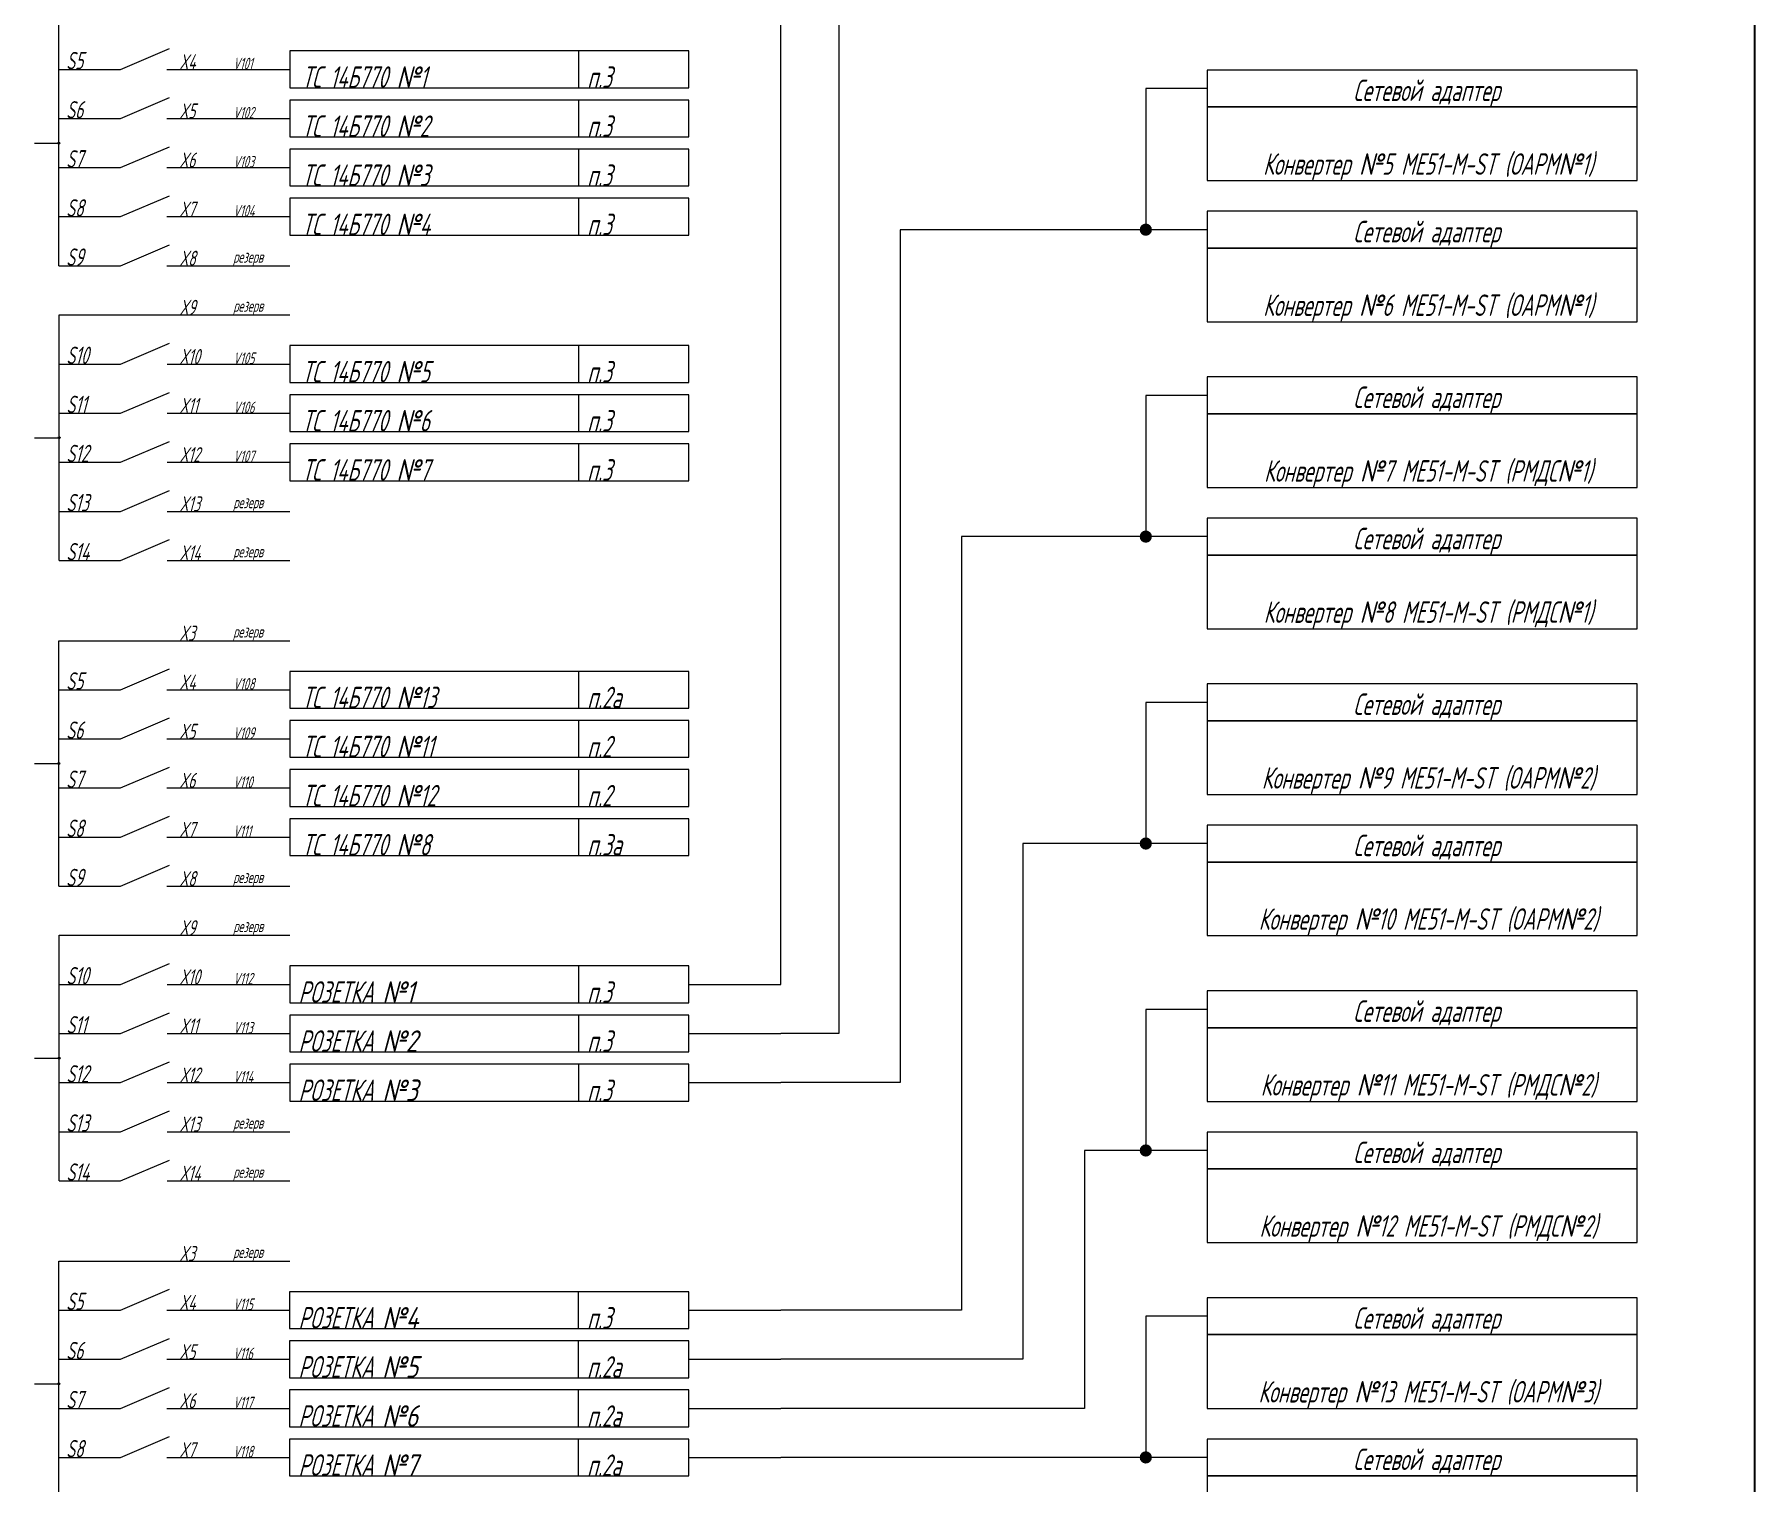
# Paper-space layout 'Main' of a CAD drawing. Extents: x 20 to 589, y 5 to 415.
# Drawn here: x 441.1 to 589, y 204.8 to 329.4 of the extents above; entities that cross this region are included whole.
import ezdxf

# ---------------------------------------------------------------- set-up
doc = ezdxf.new("R2010")
doc.units = 0
doc.header["$LTSCALE"] = 0.3
doc.layers.get('0').update_dxf_attribs({"linetype": 'CONTINUOUS', "lineweight": 15})
doc.layers.add('Format', color=7, linetype='CONTINUOUS', lineweight=30)
doc.styles.get("Standard").update_dxf_attribs({"font": 'isocpeur.ttf', "width": 0.8, "oblique": 15})

psp = doc.layouts.new('Main')

# ---------------------------------------------------------------- hatches: boundary and pattern name
h = psp.add_hatch(color=256)
edge = h.paths.add_edge_path()
edge.add_arc((443.19, 320.03), 0.0845, 0, 360)
h = psp.add_hatch(color=256)
edge = h.paths.add_edge_path()
edge.add_arc((536.65, 312.58), 0.528, 0, 360)
h = psp.add_hatch(color=256)
edge = h.paths.add_edge_path()
edge.add_arc((443.21, 294.69), 0.0845, 0, 360)
h = psp.add_hatch(color=256)
edge = h.paths.add_edge_path()
edge.add_arc((536.65, 286.18), 0.528, 0, 360)
h = psp.add_hatch(color=256)
edge = h.paths.add_edge_path()
edge.add_arc((443.19, 266.67), 0.0845, 0, 360)
h = psp.add_hatch(color=256)
edge = h.paths.add_edge_path()
edge.add_arc((536.65, 259.78), 0.528, 0, 360)
h = psp.add_hatch(color=256)
edge = h.paths.add_edge_path()
edge.add_arc((443.21, 241.33), 0.0845, 0, 360)
h = psp.add_hatch(color=256)
edge = h.paths.add_edge_path()
edge.add_arc((536.65, 233.38), 0.528, 0, 360)
h = psp.add_hatch(color=256)
edge = h.paths.add_edge_path()
edge.add_arc((443.19, 213.31), 0.0845, 0, 360)
h = psp.add_hatch(color=256)
edge = h.paths.add_edge_path()
edge.add_arc((536.65, 206.98), 0.528, 0, 360)

# ---------------------------------------------------------------- linework, layer by layer
for p, q in [((505.28, 247.66), (505.28, 365.38)), ((510.25, 338.98), (510.25, 243.44)), ((443.19, 326.37), (443.19, 330.59)), ((487.86, 327.95), (487.86, 324.78)), ((443.19, 322.14), (443.19, 326.37)), ((443.19, 326.37), (448.47, 326.37)), ((452.48, 326.37), (457.76, 326.37)), ((457.76, 326.37), (463.04, 326.37)), ((541.93, 324.72), (536.65, 324.72)), ((536.65, 324.72), (536.65, 312.58)), ((487.86, 323.73), (487.86, 320.56)), ((443.19, 317.92), (443.19, 322.14)), ((443.19, 322.14), (448.47, 322.14)), ((452.48, 322.14), (457.76, 322.14)), ((457.76, 322.14), (463.04, 322.14)), ((441.08, 320.03), (443.19, 320.03)), ((487.86, 319.5), (487.86, 316.34)), ((443.19, 313.7), (443.19, 317.92)), ((443.19, 317.92), (448.47, 317.92)), ((452.48, 317.92), (457.76, 317.92)), ((457.76, 317.92), (463.04, 317.92)), ((487.86, 315.28), (487.86, 312.11)), ((443.19, 313.7), (448.47, 313.7)), ((443.19, 309.47), (443.19, 313.7)), ((452.48, 313.7), (457.76, 313.7)), ((457.76, 313.7), (463.04, 313.7)), ((536.65, 312.58), (515.53, 312.58)), ((515.53, 312.58), (515.53, 239.22)), ((541.93, 312.58), (536.65, 312.58)), ((443.19, 309.47), (448.47, 309.47)), ((452.48, 309.47), (457.76, 309.47)), ((457.76, 309.47), (463.04, 309.47)), ((443.21, 301.02), (443.21, 305.25)), ((443.21, 305.25), (452.49, 305.25)), ((452.49, 305.25), (457.77, 305.25)), ((457.77, 305.25), (463.05, 305.25)), ((487.86, 302.61), (487.86, 299.44)), ((443.21, 296.8), (443.21, 301.02)), ((443.21, 301.02), (448.49, 301.02)), ((452.49, 301.02), (457.77, 301.02)), ((457.77, 301.02), (463.05, 301.02)), ((487.86, 298.38), (487.86, 295.22)), ((541.93, 298.32), (536.65, 298.32)), ((536.65, 298.32), (536.65, 286.18)), ((443.21, 292.58), (443.21, 296.8)), ((443.21, 296.8), (448.49, 296.8)), ((452.49, 296.8), (457.77, 296.8)), ((457.77, 296.8), (463.05, 296.8)), ((441.09, 294.69), (443.21, 294.69)), ((487.86, 294.16), (487.86, 290.99)), ((443.21, 288.35), (443.21, 292.58)), ((443.21, 292.58), (448.49, 292.58)), ((452.49, 292.58), (457.77, 292.58)), ((457.77, 292.58), (463.05, 292.58)), ((443.21, 288.35), (448.49, 288.35)), ((443.21, 284.13), (443.21, 288.35)), ((452.49, 288.35), (457.77, 288.35)), ((457.77, 288.35), (463.05, 288.35)), ((536.65, 286.18), (520.81, 286.18)), ((520.81, 286.18), (520.81, 219.65)), ((541.93, 286.18), (536.65, 286.18)), ((443.21, 284.13), (448.49, 284.13)), ((452.49, 284.13), (457.77, 284.13)), ((457.77, 284.13), (463.05, 284.13)), ((443.19, 273.01), (443.19, 277.23)), ((443.19, 277.23), (452.48, 277.23)), ((452.48, 277.23), (457.76, 277.23)), ((457.76, 277.23), (463.04, 277.23)), ((487.86, 274.59), (487.86, 271.42)), ((443.19, 268.78), (443.19, 273.01)), ((443.19, 273.01), (448.47, 273.01)), ((452.48, 273.01), (457.76, 273.01)), ((457.76, 273.01), (463.04, 273.01)), ((541.93, 271.92), (536.65, 271.92)), ((536.65, 271.92), (536.65, 259.78)), ((487.86, 270.37), (487.86, 267.2)), ((443.19, 264.56), (443.19, 268.78)), ((443.19, 268.78), (448.47, 268.78)), ((452.48, 268.78), (457.76, 268.78)), ((457.76, 268.78), (463.04, 268.78)), ((441.08, 266.67), (443.19, 266.67)), ((487.86, 266.14), (487.86, 262.98)), ((443.19, 260.34), (443.19, 264.56)), ((443.19, 264.56), (448.47, 264.56)), ((452.48, 264.56), (457.76, 264.56)), ((457.76, 264.56), (463.04, 264.56)), ((487.86, 261.92), (487.86, 258.75)), ((443.19, 260.34), (448.47, 260.34)), ((443.19, 256.11), (443.19, 260.34)), ((452.48, 260.34), (457.76, 260.34)), ((457.76, 260.34), (463.04, 260.34)), ((526.09, 259.78), (526.09, 215.42)), ((536.65, 259.78), (526.09, 259.78)), ((541.93, 259.78), (536.65, 259.78)), ((443.19, 256.11), (448.47, 256.11)), ((452.48, 256.11), (457.76, 256.11)), ((457.76, 256.11), (463.04, 256.11)), ((443.21, 247.66), (443.21, 251.89)), ((443.21, 251.89), (452.49, 251.89)), ((452.49, 251.89), (457.77, 251.89)), ((457.77, 251.89), (463.05, 251.89)), ((487.86, 249.25), (487.86, 246.08)), ((443.21, 243.44), (443.21, 247.66)), ((443.21, 247.66), (448.49, 247.66)), ((452.49, 247.66), (457.77, 247.66)), ((457.77, 247.66), (463.05, 247.66)), ((497.36, 247.66), (505.28, 247.66)), ((487.86, 245.02), (487.86, 241.86)), ((541.93, 245.52), (536.65, 245.52)), ((536.65, 245.52), (536.65, 233.38)), ((443.21, 239.22), (443.21, 243.44)), ((443.21, 243.44), (448.49, 243.44)), ((452.49, 243.44), (457.77, 243.44)), ((457.77, 243.44), (463.05, 243.44)), ((497.36, 243.44), (505.28, 243.44)), ((510.25, 243.44), (505.28, 243.44)), ((441.09, 241.33), (443.21, 241.33)), ((487.86, 240.8), (487.86, 237.63)), ((443.21, 234.99), (443.21, 239.22)), ((443.21, 239.22), (448.49, 239.22)), ((452.49, 239.22), (457.77, 239.22)), ((457.77, 239.22), (463.05, 239.22)), ((497.36, 239.22), (505.28, 239.22)), ((515.53, 239.22), (505.28, 239.22)), ((443.21, 234.99), (448.49, 234.99)), ((443.21, 230.77), (443.21, 234.99)), ((452.49, 234.99), (457.77, 234.99)), ((457.77, 234.99), (463.05, 234.99)), ((536.65, 233.38), (531.37, 233.38)), ((531.37, 233.38), (531.37, 211.2)), ((541.93, 233.38), (536.65, 233.38)), ((443.21, 230.77), (448.49, 230.77)), ((452.49, 230.77), (457.77, 230.77)), ((457.77, 230.77), (463.05, 230.77)), ((443.19, 219.65), (443.19, 223.87)), ((443.19, 223.87), (452.48, 223.87)), ((452.48, 223.87), (457.76, 223.87)), ((457.76, 223.87), (463.04, 223.87)), ((487.85, 221.23), (487.85, 218.06)), ((443.19, 215.42), (443.19, 219.65)), ((443.19, 219.65), (448.47, 219.65)), ((452.48, 219.65), (457.76, 219.65)), ((457.76, 219.65), (463.04, 219.65)), ((497.36, 219.65), (505.28, 219.65)), ((520.81, 219.65), (505.28, 219.65)), ((541.93, 219.12), (536.65, 219.12)), ((536.65, 219.12), (536.65, 206.98)), ((487.85, 217.01), (487.85, 213.84)), ((443.19, 211.2), (443.19, 215.42)), ((443.19, 215.42), (448.47, 215.42)), ((452.48, 215.42), (457.76, 215.42)), ((457.76, 215.42), (463.04, 215.42)), ((497.36, 215.42), (505.28, 215.42)), ((526.09, 215.42), (505.28, 215.42)), ((441.08, 213.31), (443.19, 213.31)), ((487.85, 212.78), (487.85, 209.62)), ((443.19, 206.98), (443.19, 211.2)), ((443.19, 211.2), (448.47, 211.2)), ((452.48, 211.2), (457.76, 211.2)), ((457.76, 211.2), (463.04, 211.2)), ((497.36, 211.2), (505.28, 211.2)), ((531.37, 211.2), (505.28, 211.2)), ((487.85, 208.56), (487.85, 205.39)), ((443.19, 206.98), (448.47, 206.98)), ((443.19, 202.75), (443.19, 206.98)), ((452.48, 206.98), (457.76, 206.98)), ((457.76, 206.98), (463.04, 206.98)), ((497.36, 206.98), (505.28, 206.98)), ((536.65, 206.98), (505.28, 206.98)), ((536.65, 206.98), (526.09, 206.98)), ((541.93, 206.98), (536.65, 206.98))]:
    psp.add_line(p, q)
at = {"lineweight": 15}
for p, q in [((448.47, 326.37), (452.7, 328.16)), ((448.47, 322.14), (452.7, 323.94)), ((448.47, 317.92), (452.7, 319.71)), ((448.47, 313.7), (452.7, 315.49)), ((448.47, 309.47), (452.7, 311.27)), ((448.49, 301.02), (452.71, 302.82)), ((448.49, 296.8), (452.71, 298.59)), ((448.49, 292.58), (452.71, 294.37)), ((448.49, 288.35), (452.71, 290.15)), ((448.49, 284.13), (452.71, 285.92)), ((448.47, 273.01), (452.7, 274.8)), ((448.47, 268.78), (452.7, 270.58)), ((448.47, 264.56), (452.7, 266.35)), ((448.47, 260.34), (452.7, 262.13)), ((448.47, 256.11), (452.7, 257.91)), ((448.49, 247.66), (452.71, 249.46)), ((448.49, 243.44), (452.71, 245.23)), ((448.49, 239.22), (452.71, 241.01)), ((448.49, 234.99), (452.71, 236.79)), ((448.49, 230.77), (452.71, 232.56)), ((448.47, 219.65), (452.7, 221.44)), ((448.47, 215.42), (452.7, 217.22)), ((448.47, 211.2), (452.7, 212.99)), ((448.47, 206.98), (452.7, 208.77))]:
    psp.add_line(p, q, dxfattribs=at)
for points in [[(463.04, 324.78), (497.36, 324.78), (497.36, 327.95), (463.04, 327.95)], [(541.93, 323.14), (578.89, 323.14), (578.89, 326.31), (541.93, 326.31)], [(463.04, 320.56), (497.36, 320.56), (497.36, 323.73), (463.04, 323.73)], [(541.93, 316.8), (578.89, 316.8), (578.89, 323.14), (541.93, 323.14)], [(463.04, 316.34), (497.36, 316.34), (497.36, 319.5), (463.04, 319.5)], [(463.04, 312.11), (497.36, 312.11), (497.36, 315.28), (463.04, 315.28)], [(541.93, 310.99), (578.89, 310.99), (578.89, 314.16), (541.93, 314.16)], [(541.93, 304.66), (578.89, 304.66), (578.89, 310.99), (541.93, 310.99)], [(463.04, 299.44), (497.36, 299.44), (497.36, 302.61), (463.04, 302.61)], [(541.93, 296.74), (578.89, 296.74), (578.89, 299.91), (541.93, 299.91)], [(463.04, 295.22), (497.36, 295.22), (497.36, 298.38), (463.04, 298.38)], [(541.93, 290.4), (578.89, 290.4), (578.89, 296.74), (541.93, 296.74)], [(463.04, 290.99), (497.36, 290.99), (497.36, 294.16), (463.04, 294.16)], [(541.93, 284.59), (578.89, 284.59), (578.89, 287.76), (541.93, 287.76)], [(541.93, 278.26), (578.89, 278.26), (578.89, 284.59), (541.93, 284.59)], [(463.04, 271.42), (497.36, 271.42), (497.36, 274.59), (463.04, 274.59)], [(541.93, 270.34), (578.89, 270.34), (578.89, 273.51), (541.93, 273.51)], [(463.04, 267.2), (497.36, 267.2), (497.36, 270.37), (463.04, 270.37)], [(541.93, 264), (578.89, 264), (578.89, 270.34), (541.93, 270.34)], [(463.04, 262.98), (497.36, 262.98), (497.36, 266.14), (463.04, 266.14)], [(463.04, 258.75), (497.36, 258.75), (497.36, 261.92), (463.04, 261.92)], [(541.93, 258.19), (578.89, 258.19), (578.89, 261.36), (541.93, 261.36)], [(541.93, 251.86), (578.89, 251.86), (578.89, 258.19), (541.93, 258.19)], [(463.04, 246.08), (497.36, 246.08), (497.36, 249.25), (463.04, 249.25)], [(541.93, 243.94), (578.89, 243.94), (578.89, 247.11), (541.93, 247.11)], [(463.04, 241.86), (497.36, 241.86), (497.36, 245.02), (463.04, 245.02)], [(541.93, 237.6), (578.89, 237.6), (578.89, 243.94), (541.93, 243.94)], [(463.04, 237.63), (497.36, 237.63), (497.36, 240.8), (463.04, 240.8)], [(541.93, 231.79), (578.89, 231.79), (578.89, 234.96), (541.93, 234.96)], [(541.93, 225.46), (578.89, 225.46), (578.89, 231.79), (541.93, 231.79)], [(463.03, 218.06), (497.35, 218.06), (497.35, 221.23), (463.03, 221.23)], [(541.93, 217.54), (578.89, 217.54), (578.89, 220.71), (541.93, 220.71)], [(541.93, 211.2), (578.89, 211.2), (578.89, 217.54), (541.93, 217.54)], [(463.03, 213.84), (497.35, 213.84), (497.35, 217.01), (463.03, 217.01)], [(463.03, 209.62), (497.35, 209.62), (497.35, 212.78), (463.03, 212.78)], [(463.03, 205.39), (497.35, 205.39), (497.35, 208.56), (463.03, 208.56)], [(541.93, 205.39), (578.89, 205.39), (578.89, 208.56), (541.93, 208.56)], [(541.93, 199.06), (578.89, 199.06), (578.89, 205.39), (541.93, 205.39)]]:
    psp.add_lwpolyline(points, close=True)
for centre in [(443.19, 320.03), (443.21, 294.69), (443.19, 266.67), (443.21, 241.33), (443.19, 213.31)]:
    psp.add_circle(centre, 0.0845)
at = {"layer": 'Format'}
psp.add_line((589, 415), (589, 5), dxfattribs=at)

# ---------------------------------------------------------------- texts
for s, insert, char_height, width, attachment_point in [('{\\fGOST|b0|i0|c204|p34; \\fGOST|b0|i0|c0|p34;S\\fGOST|b0|i0|c204|p34;5}', (443.19, 326.37), 1.5, 17.2012, 7), ('{\\fGOST|b0|i0|c204|p34; \\fGOST|b0|i0|c0|p34; X\\fGOST|b0|i0|c204|p34;4}', (452.48, 326.37), 1.3, 17.2012, 7), ('{\\fGOST|b0|i0|c204|p34; \\fGOST|b0|i0|c0|p34;V\\fGOST|b0|i0|c204|p34;101}', (457.76, 326.37), 1, 17.2012, 7), ('\\pi1.056;{\\fGOST|b0|i0|c204|p34;ТС \\fGOST|b0|i0|c0|p34;14\\fGOST|b0|i0|c204|p34;Б\\fGOST|b0|i0|c0|p34;770 }№{\\fGOST|b0|i0|c204|p34;1}', (463.04, 324.78), 1.848, 34.32, 7), ('{\\fGOST|b0|i0|c204|p34; п.3}', (487.86, 324.78), 1.848, 34.32, 7), ('{\\fGOST|b0|i0|c204|p34; Сетевой адаптер}', (560.41, 323.14), 1.848, 36.96, 8), ('{\\fGOST|b0|i0|c204|p34; \\fGOST|b0|i0|c0|p34;S\\fGOST|b0|i0|c204|p34;6}', (443.19, 322.14), 1.5, 17.2012, 7), ('{\\fGOST|b0|i0|c204|p34; \\fGOST|b0|i0|c0|p34; X\\fGOST|b0|i0|c204|p34;5}', (452.48, 322.14), 1.3, 17.2012, 7), ('{\\fGOST|b0|i0|c204|p34; \\fGOST|b0|i0|c0|p34;V\\fGOST|b0|i0|c204|p34;102}', (457.76, 322.14), 1, 17.2012, 7), ('\\pi1.056;{\\fGOST|b0|i0|c204|p34;ТС \\fGOST|b0|i0|c0|p34;14\\fGOST|b0|i0|c204|p34;Б\\fGOST|b0|i0|c0|p34;770 }№{\\fGOST|b0|i0|c204|p34;2}', (463.04, 320.56), 1.848, 34.32, 7), ('{\\fGOST|b0|i0|c204|p34; п.3}', (487.86, 320.56), 1.848, 34.32, 7), ('{\\fGOST|b0|i0|c204|p34; \\fGOST|b0|i0|c0|p34;S\\fGOST|b0|i0|c204|p34;7}', (443.19, 317.92), 1.5, 17.2012, 7), ('{\\fGOST|b0|i0|c204|p34; \\fGOST|b0|i0|c0|p34; X\\fGOST|b0|i0|c204|p34;6}', (452.48, 317.92), 1.3, 17.2012, 7), ('{\\fGOST|b0|i0|c204|p34; \\fGOST|b0|i0|c0|p34;V\\fGOST|b0|i0|c204|p34;103}', (457.76, 317.92), 1, 17.2012, 7), ('\\pi1.056;{\\fGOST|b0|i0|c204|p34;ТС \\fGOST|b0|i0|c0|p34;14\\fGOST|b0|i0|c204|p34;Б\\fGOST|b0|i0|c0|p34;770 }№{\\fGOST|b0|i0|c204|p34;3}', (463.04, 316.34), 1.848, 34.32, 7), ('{\\fGOST|b0|i0|c204|p34; п.3}', (487.86, 316.34), 1.848, 34.32, 7), ('\\pl1.056;{\\fGOST|b0|i0|c204|p34;Конвертер }№{\\fGOST|b0|i0|c204|p34;5 ME51-M-ST (ОАРМ}№{\\fGOST|b0|i0|c204|p34;1)}', (560.41, 316.8), 1.848, 36.96, 8), ('{\\fGOST|b0|i0|c204|p34; \\fGOST|b0|i0|c0|p34;S\\fGOST|b0|i0|c204|p34;8}', (443.19, 313.7), 1.5, 17.2012, 7), ('{\\fGOST|b0|i0|c204|p34; \\fGOST|b0|i0|c0|p34; X\\fGOST|b0|i0|c204|p34;7}', (452.48, 313.7), 1.3, 17.2012, 7), ('{\\fGOST|b0|i0|c204|p34; \\fGOST|b0|i0|c0|p34;V\\fGOST|b0|i0|c204|p34;104}', (457.76, 313.7), 1, 17.2012, 7), ('\\pi1.056;{\\fGOST|b0|i0|c204|p34;ТС \\fGOST|b0|i0|c0|p34;14\\fGOST|b0|i0|c204|p34;Б\\fGOST|b0|i0|c0|p34;770 }№{\\fGOST|b0|i0|c204|p34;4}', (463.04, 312.11), 1.848, 34.32, 7), ('{\\fGOST|b0|i0|c204|p34; п.3}', (487.86, 312.11), 1.848, 34.32, 7), ('{\\fGOST|b0|i0|c204|p34; Сетевой адаптер}', (560.41, 310.99), 1.848, 36.96, 8), ('{\\fGOST|b0|i0|c204|p34; \\fGOST|b0|i0|c0|p34;S\\fGOST|b0|i0|c204|p34;9}', (443.19, 309.47), 1.5, 17.2012, 7), ('{\\fGOST|b0|i0|c204|p34; \\fGOST|b0|i0|c0|p34; X\\fGOST|b0|i0|c204|p34;8}', (452.48, 309.47), 1.3, 17.2012, 7), ('{\\fGOST|b0|i0|c204|p34; резерв}', (457.76, 309.47), 1, 17.2012, 7), ('{\\fGOST|b0|i0|c204|p34; \\fGOST|b0|i0|c0|p34; X\\fGOST|b0|i0|c204|p34;9}', (452.49, 305.25), 1.3, 17.2012, 7), ('{\\fGOST|b0|i0|c204|p34; резерв}', (457.77, 305.25), 1, 17.2012, 7), ('\\pl1.056;{\\fGOST|b0|i0|c204|p34;Конвертер }№{\\fGOST|b0|i0|c204|p34;6 ME51-M-ST (ОАРМ}№{\\fGOST|b0|i0|c204|p34;1)}', (560.41, 304.66), 1.848, 36.96, 8), ('{\\fGOST|b0|i0|c204|p34; \\fGOST|b0|i0|c0|p34;S\\fGOST|b0|i0|c204|p34;10}', (443.21, 301.02), 1.5, 17.2012, 7), ('{\\fGOST|b0|i0|c204|p34; \\fGOST|b0|i0|c0|p34; X\\fGOST|b0|i0|c204|p34;10}', (452.49, 301.02), 1.3, 17.2012, 7), ('{\\fGOST|b0|i0|c204|p34; \\fGOST|b0|i0|c0|p34;V\\fGOST|b0|i0|c204|p34;105}', (457.77, 301.02), 1, 17.2012, 7), ('\\pi1.056;{\\fGOST|b0|i0|c204|p34;ТС \\fGOST|b0|i0|c0|p34;14\\fGOST|b0|i0|c204|p34;Б\\fGOST|b0|i0|c0|p34;770 }№{\\fGOST|b0|i0|c204|p34;5}', (463.04, 299.44), 1.848, 34.32, 7), ('{\\fGOST|b0|i0|c204|p34; п.3}', (487.86, 299.44), 1.848, 34.32, 7), ('{\\fGOST|b0|i0|c204|p34; Сетевой адаптер}', (560.41, 296.74), 1.848, 36.96, 8), ('{\\fGOST|b0|i0|c204|p34; \\fGOST|b0|i0|c0|p34;S\\fGOST|b0|i0|c204|p34;11}', (443.21, 296.8), 1.5, 17.2012, 7), ('{\\fGOST|b0|i0|c204|p34; \\fGOST|b0|i0|c0|p34; X\\fGOST|b0|i0|c204|p34;11}', (452.49, 296.8), 1.3, 17.2012, 7), ('{\\fGOST|b0|i0|c204|p34; \\fGOST|b0|i0|c0|p34;V\\fGOST|b0|i0|c204|p34;106}', (457.77, 296.8), 1, 17.2012, 7), ('\\pi1.056;{\\fGOST|b0|i0|c204|p34;ТС \\fGOST|b0|i0|c0|p34;14\\fGOST|b0|i0|c204|p34;Б\\fGOST|b0|i0|c0|p34;770 }№{\\fGOST|b0|i0|c204|p34;6}', (463.04, 295.22), 1.848, 34.32, 7), ('{\\fGOST|b0|i0|c204|p34; п.3}', (487.86, 295.22), 1.848, 34.32, 7), ('{\\fGOST|b0|i0|c204|p34; \\fGOST|b0|i0|c0|p34;S\\fGOST|b0|i0|c204|p34;12}', (443.21, 292.58), 1.5, 17.2012, 7), ('{\\fGOST|b0|i0|c204|p34; \\fGOST|b0|i0|c0|p34; X\\fGOST|b0|i0|c204|p34;12}', (452.49, 292.58), 1.3, 17.2012, 7), ('{\\fGOST|b0|i0|c204|p34; \\fGOST|b0|i0|c0|p34;V\\fGOST|b0|i0|c204|p34;107}', (457.77, 292.58), 1, 17.2012, 7), ('\\pl1.056;{\\fGOST|b0|i0|c204|p34;Конвертер }№{\\fGOST|b0|i0|c204|p34;7 ME51-M-ST (РМДС}№{\\fGOST|b0|i0|c204|p34;1)}', (560.41, 290.4), 1.848, 36.96, 8), ('\\pi1.056;{\\fGOST|b0|i0|c204|p34;ТС \\fGOST|b0|i0|c0|p34;14\\fGOST|b0|i0|c204|p34;Б\\fGOST|b0|i0|c0|p34;770 }№{\\fGOST|b0|i0|c204|p34;7}', (463.04, 290.99), 1.848, 34.32, 7), ('{\\fGOST|b0|i0|c204|p34; п.3}', (487.86, 290.99), 1.848, 34.32, 7), ('{\\fGOST|b0|i0|c204|p34; \\fGOST|b0|i0|c0|p34;S\\fGOST|b0|i0|c204|p34;13}', (443.21, 288.35), 1.5, 17.2012, 7), ('{\\fGOST|b0|i0|c204|p34; \\fGOST|b0|i0|c0|p34; X\\fGOST|b0|i0|c204|p34;13}', (452.49, 288.35), 1.3, 17.2012, 7), ('{\\fGOST|b0|i0|c204|p34; резерв}', (457.77, 288.35), 1, 17.2012, 7), ('{\\fGOST|b0|i0|c204|p34; \\fGOST|b0|i0|c0|p34;S\\fGOST|b0|i0|c204|p34;14}', (443.21, 284.13), 1.5, 17.2012, 7), ('{\\fGOST|b0|i0|c204|p34; Сетевой адаптер}', (560.41, 284.59), 1.848, 36.96, 8), ('{\\fGOST|b0|i0|c204|p34; \\fGOST|b0|i0|c0|p34; X\\fGOST|b0|i0|c204|p34;14}', (452.49, 284.13), 1.3, 17.2012, 7), ('{\\fGOST|b0|i0|c204|p34; резерв}', (457.77, 284.13), 1, 17.2012, 7), ('\\pl1.056;{\\fGOST|b0|i0|c204|p34;Конвертер }№{\\fGOST|b0|i0|c204|p34;8 ME51-M-ST (РМДС}№{\\fGOST|b0|i0|c204|p34;1)}', (560.41, 278.26), 1.848, 36.96, 8), ('{\\fGOST|b0|i0|c204|p34; \\fGOST|b0|i0|c0|p34; X\\fGOST|b0|i0|c204|p34;3}', (452.48, 277.23), 1.3, 17.2012, 7), ('{\\fGOST|b0|i0|c204|p34; резерв}', (457.76, 277.23), 1, 17.2012, 7), ('{\\fGOST|b0|i0|c204|p34; \\fGOST|b0|i0|c0|p34;S\\fGOST|b0|i0|c204|p34;5}', (443.19, 273.01), 1.5, 17.2012, 7), ('{\\fGOST|b0|i0|c204|p34; \\fGOST|b0|i0|c0|p34; X\\fGOST|b0|i0|c204|p34;4}', (452.48, 273.01), 1.3, 17.2012, 7), ('{\\fGOST|b0|i0|c204|p34; \\fGOST|b0|i0|c0|p34;V\\fGOST|b0|i0|c204|p34;108}', (457.76, 273.01), 1, 17.2012, 7), ('\\pi1.056;{\\fGOST|b0|i0|c204|p34;ТС \\fGOST|b0|i0|c0|p34;14\\fGOST|b0|i0|c204|p34;Б\\fGOST|b0|i0|c0|p34;770 }№{\\fGOST|b0|i0|c204|p34;13}', (463.04, 271.42), 1.848, 34.32, 7), ('{\\fGOST|b0|i0|c204|p34; п.2а}', (487.86, 271.42), 1.848, 34.32, 7), ('{\\fGOST|b0|i0|c204|p34; Сетевой адаптер}', (560.41, 270.34), 1.848, 36.96, 8), ('{\\fGOST|b0|i0|c204|p34; \\fGOST|b0|i0|c0|p34;S\\fGOST|b0|i0|c204|p34;6}', (443.19, 268.78), 1.5, 17.2012, 7), ('{\\fGOST|b0|i0|c204|p34; \\fGOST|b0|i0|c0|p34; X\\fGOST|b0|i0|c204|p34;5}', (452.48, 268.78), 1.3, 17.2012, 7), ('{\\fGOST|b0|i0|c204|p34; \\fGOST|b0|i0|c0|p34;V\\fGOST|b0|i0|c204|p34;109}', (457.76, 268.78), 1, 17.2012, 7), ('\\pi1.056;{\\fGOST|b0|i0|c204|p34;ТС \\fGOST|b0|i0|c0|p34;14\\fGOST|b0|i0|c204|p34;Б\\fGOST|b0|i0|c0|p34;770 }№{\\fGOST|b0|i0|c204|p34;11}', (463.04, 267.2), 1.848, 34.32, 7), ('{\\fGOST|b0|i0|c204|p34; п.2}', (487.86, 267.2), 1.848, 34.32, 7), ('\\pl1.056;{\\fGOST|b0|i0|c204|p34;Конвертер }№{\\fGOST|b0|i0|c204|p34;9 ME51-M-ST (ОАРМ}№{\\fGOST|b0|i0|c204|p34;2)}', (560.41, 264), 1.848, 36.96, 8), ('{\\fGOST|b0|i0|c204|p34; \\fGOST|b0|i0|c0|p34;S\\fGOST|b0|i0|c204|p34;7}', (443.19, 264.56), 1.5, 17.2012, 7), ('{\\fGOST|b0|i0|c204|p34; \\fGOST|b0|i0|c0|p34; X\\fGOST|b0|i0|c204|p34;6}', (452.48, 264.56), 1.3, 17.2012, 7), ('{\\fGOST|b0|i0|c204|p34; \\fGOST|b0|i0|c0|p34;V\\fGOST|b0|i0|c204|p34;110}', (457.76, 264.56), 1, 17.2012, 7), ('\\pi1.056;{\\fGOST|b0|i0|c204|p34;ТС \\fGOST|b0|i0|c0|p34;14\\fGOST|b0|i0|c204|p34;Б\\fGOST|b0|i0|c0|p34;770 }№{\\fGOST|b0|i0|c204|p34;12}', (463.04, 262.98), 1.848, 34.32, 7), ('{\\fGOST|b0|i0|c204|p34; п.2}', (487.86, 262.98), 1.848, 34.32, 7), ('{\\fGOST|b0|i0|c204|p34; \\fGOST|b0|i0|c0|p34;S\\fGOST|b0|i0|c204|p34;8}', (443.19, 260.34), 1.5, 17.2012, 7), ('{\\fGOST|b0|i0|c204|p34; \\fGOST|b0|i0|c0|p34; X\\fGOST|b0|i0|c204|p34;7}', (452.48, 260.34), 1.3, 17.2012, 7), ('{\\fGOST|b0|i0|c204|p34; \\fGOST|b0|i0|c0|p34;V\\fGOST|b0|i0|c204|p34;111}', (457.76, 260.34), 1, 17.2012, 7), ('\\pi1.056;{\\fGOST|b0|i0|c204|p34;ТС \\fGOST|b0|i0|c0|p34;14\\fGOST|b0|i0|c204|p34;Б\\fGOST|b0|i0|c0|p34;770 }№{\\fGOST|b0|i0|c204|p34;8}', (463.04, 258.75), 1.848, 34.32, 7), ('{\\fGOST|b0|i0|c204|p34; п.3а}', (487.86, 258.75), 1.848, 34.32, 7), ('{\\fGOST|b0|i0|c204|p34; Сетевой адаптер}', (560.41, 258.19), 1.848, 36.96, 8), ('{\\fGOST|b0|i0|c204|p34; \\fGOST|b0|i0|c0|p34;S\\fGOST|b0|i0|c204|p34;9}', (443.19, 256.11), 1.5, 17.2012, 7), ('{\\fGOST|b0|i0|c204|p34; \\fGOST|b0|i0|c0|p34; X\\fGOST|b0|i0|c204|p34;8}', (452.48, 256.11), 1.3, 17.2012, 7), ('{\\fGOST|b0|i0|c204|p34; резерв}', (457.76, 256.11), 1, 17.2012, 7), ('{\\fGOST|b0|i0|c204|p34; \\fGOST|b0|i0|c0|p34; X\\fGOST|b0|i0|c204|p34;9}', (452.49, 251.89), 1.3, 17.2012, 7), ('{\\fGOST|b0|i0|c204|p34; резерв}', (457.77, 251.89), 1, 17.2012, 7), ('\\pl1.056;{\\fGOST|b0|i0|c204|p34;Конвертер }№{\\fGOST|b0|i0|c204|p34;10 ME51-M-ST (ОАРМ}№{\\fGOST|b0|i0|c204|p34;2)}', (560.41, 251.86), 1.848, 36.96, 8), ('{\\fGOST|b0|i0|c204|p34; \\fGOST|b0|i0|c0|p34;S\\fGOST|b0|i0|c204|p34;10}', (443.21, 247.66), 1.5, 17.2012, 7), ('{\\fGOST|b0|i0|c204|p34; \\fGOST|b0|i0|c0|p34; X\\fGOST|b0|i0|c204|p34;10}', (452.49, 247.66), 1.3, 17.2012, 7), ('{\\fGOST|b0|i0|c204|p34; \\fGOST|b0|i0|c0|p34;V\\fGOST|b0|i0|c204|p34;112}', (457.77, 247.66), 1, 17.2012, 7), ('{\\fGOST|b0|i0|c204|p34; РОЗЕТКА }№1', (463.04, 246.08), 1.848, 27.9979, 7), ('{\\fGOST|b0|i0|c204|p34; п.3}', (487.86, 246.08), 1.848, 34.32, 7), ('{\\fGOST|b0|i0|c204|p34; Сетевой адаптер}', (560.41, 243.94), 1.848, 36.96, 8), ('{\\fGOST|b0|i0|c204|p34; \\fGOST|b0|i0|c0|p34;S\\fGOST|b0|i0|c204|p34;11}', (443.21, 243.44), 1.5, 17.2012, 7), ('{\\fGOST|b0|i0|c204|p34; \\fGOST|b0|i0|c0|p34; X\\fGOST|b0|i0|c204|p34;11}', (452.49, 243.44), 1.3, 17.2012, 7), ('{\\fGOST|b0|i0|c204|p34; \\fGOST|b0|i0|c0|p34;V\\fGOST|b0|i0|c204|p34;113}', (457.77, 243.44), 1, 17.2012, 7), ('{\\fGOST|b0|i0|c204|p34; РОЗЕТКА }№2', (463.04, 241.86), 1.848, 27.9979, 7), ('{\\fGOST|b0|i0|c204|p34; п.3}', (487.86, 241.86), 1.848, 34.32, 7), ('{\\fGOST|b0|i0|c204|p34; \\fGOST|b0|i0|c0|p34;S\\fGOST|b0|i0|c204|p34;12}', (443.21, 239.22), 1.5, 17.2012, 7), ('{\\fGOST|b0|i0|c204|p34; \\fGOST|b0|i0|c0|p34; X\\fGOST|b0|i0|c204|p34;12}', (452.49, 239.22), 1.3, 17.2012, 7), ('{\\fGOST|b0|i0|c204|p34; \\fGOST|b0|i0|c0|p34;V\\fGOST|b0|i0|c204|p34;114}', (457.77, 239.22), 1, 17.2012, 7), ('\\pl1.056;{\\fGOST|b0|i0|c204|p34;Конвертер }№{\\fGOST|b0|i0|c204|p34;11 ME51-M-ST (РМДС}№{\\fGOST|b0|i0|c204|p34;2)}', (560.41, 237.6), 1.848, 36.96, 8), ('{\\fGOST|b0|i0|c204|p34; РОЗЕТКА }№3', (463.04, 237.63), 1.848, 27.9979, 7), ('{\\fGOST|b0|i0|c204|p34; п.3}', (487.86, 237.63), 1.848, 34.32, 7), ('{\\fGOST|b0|i0|c204|p34; \\fGOST|b0|i0|c0|p34;S\\fGOST|b0|i0|c204|p34;13}', (443.21, 234.99), 1.5, 17.2012, 7), ('{\\fGOST|b0|i0|c204|p34; \\fGOST|b0|i0|c0|p34; X\\fGOST|b0|i0|c204|p34;13}', (452.49, 234.99), 1.3, 17.2012, 7), ('{\\fGOST|b0|i0|c204|p34; резерв}', (457.77, 234.99), 1, 17.2012, 7), ('{\\fGOST|b0|i0|c204|p34; Сетевой адаптер}', (560.41, 231.79), 1.848, 36.96, 8), ('{\\fGOST|b0|i0|c204|p34; \\fGOST|b0|i0|c0|p34;S\\fGOST|b0|i0|c204|p34;14}', (443.21, 230.77), 1.5, 17.2012, 7), ('{\\fGOST|b0|i0|c204|p34; \\fGOST|b0|i0|c0|p34; X\\fGOST|b0|i0|c204|p34;14}', (452.49, 230.77), 1.3, 17.2012, 7), ('{\\fGOST|b0|i0|c204|p34; резерв}', (457.77, 230.77), 1, 17.2012, 7), ('\\pl1.056;{\\fGOST|b0|i0|c204|p34;Конвертер }№{\\fGOST|b0|i0|c204|p34;12 ME51-M-ST (РМДС}№{\\fGOST|b0|i0|c204|p34;2)}', (560.41, 225.46), 1.848, 36.96, 8), ('{\\fGOST|b0|i0|c204|p34; \\fGOST|b0|i0|c0|p34; X\\fGOST|b0|i0|c204|p34;3}', (452.48, 223.87), 1.3, 17.2012, 7), ('{\\fGOST|b0|i0|c204|p34; резерв}', (457.76, 223.87), 1, 17.2012, 7), ('{\\fGOST|b0|i0|c204|p34; \\fGOST|b0|i0|c0|p34;S\\fGOST|b0|i0|c204|p34;5}', (443.19, 219.65), 1.5, 17.2012, 7), ('{\\fGOST|b0|i0|c204|p34; \\fGOST|b0|i0|c0|p34; X\\fGOST|b0|i0|c204|p34;4}', (452.48, 219.65), 1.3, 17.2012, 7), ('{\\fGOST|b0|i0|c204|p34; \\fGOST|b0|i0|c0|p34;V\\fGOST|b0|i0|c204|p34;115}', (457.76, 219.65), 1, 17.2012, 7), ('{\\fGOST|b0|i0|c204|p34; РОЗЕТКА }№4', (463.03, 218.06), 1.848, 27.9979, 7), ('{\\fGOST|b0|i0|c204|p34; п.3}', (487.85, 218.06), 1.848, 34.32, 7), ('{\\fGOST|b0|i0|c204|p34; Сетевой адаптер}', (560.41, 217.54), 1.848, 36.96, 8), ('{\\fGOST|b0|i0|c204|p34; \\fGOST|b0|i0|c0|p34;S\\fGOST|b0|i0|c204|p34;6}', (443.19, 215.42), 1.5, 17.2012, 7), ('{\\fGOST|b0|i0|c204|p34; \\fGOST|b0|i0|c0|p34; X\\fGOST|b0|i0|c204|p34;5}', (452.48, 215.42), 1.3, 17.2012, 7), ('{\\fGOST|b0|i0|c204|p34; \\fGOST|b0|i0|c0|p34;V\\fGOST|b0|i0|c204|p34;116}', (457.76, 215.42), 1, 17.2012, 7), ('{\\fGOST|b0|i0|c204|p34; РОЗЕТКА }№5', (463.03, 213.84), 1.848, 27.9979, 7), ('{\\fGOST|b0|i0|c204|p34; п.2а}', (487.85, 213.84), 1.848, 34.32, 7), ('\\pl1.056;{\\fGOST|b0|i0|c204|p34;Конвертер }№{\\fGOST|b0|i0|c204|p34;13 ME51-M-ST (ОАРМ}№{\\fGOST|b0|i0|c204|p34;3)}', (560.41, 211.2), 1.848, 36.96, 8), ('{\\fGOST|b0|i0|c204|p34; \\fGOST|b0|i0|c0|p34;S\\fGOST|b0|i0|c204|p34;7}', (443.19, 211.2), 1.5, 17.2012, 7), ('{\\fGOST|b0|i0|c204|p34; \\fGOST|b0|i0|c0|p34; X\\fGOST|b0|i0|c204|p34;6}', (452.48, 211.2), 1.3, 17.2012, 7), ('{\\fGOST|b0|i0|c204|p34; \\fGOST|b0|i0|c0|p34;V\\fGOST|b0|i0|c204|p34;117}', (457.76, 211.2), 1, 17.2012, 7), ('{\\fGOST|b0|i0|c204|p34; РОЗЕТКА }№6', (463.03, 209.62), 1.848, 27.9979, 7), ('{\\fGOST|b0|i0|c204|p34; п.2а}', (487.85, 209.62), 1.848, 34.32, 7), ('{\\fGOST|b0|i0|c204|p34; \\fGOST|b0|i0|c0|p34;S\\fGOST|b0|i0|c204|p34;8}', (443.19, 206.98), 1.5, 17.2012, 7), ('{\\fGOST|b0|i0|c204|p34; \\fGOST|b0|i0|c0|p34; X\\fGOST|b0|i0|c204|p34;7}', (452.48, 206.98), 1.3, 17.2012, 7), ('{\\fGOST|b0|i0|c204|p34; \\fGOST|b0|i0|c0|p34;V\\fGOST|b0|i0|c204|p34;118}', (457.76, 206.98), 1, 17.2012, 7), ('{\\fGOST|b0|i0|c204|p34; РОЗЕТКА }№7', (463.03, 205.39), 1.848, 27.9979, 7), ('{\\fGOST|b0|i0|c204|p34; п.2а}', (487.85, 205.39), 1.848, 34.32, 7), ('{\\fGOST|b0|i0|c204|p34; Сетевой адаптер}', (560.41, 205.39), 1.848, 36.96, 8)]:
    psp.add_mtext(s, dxfattribs=dict(insert=insert, char_height=char_height, width=width, attachment_point=attachment_point))

doc.saveas('drawing.dxf')
